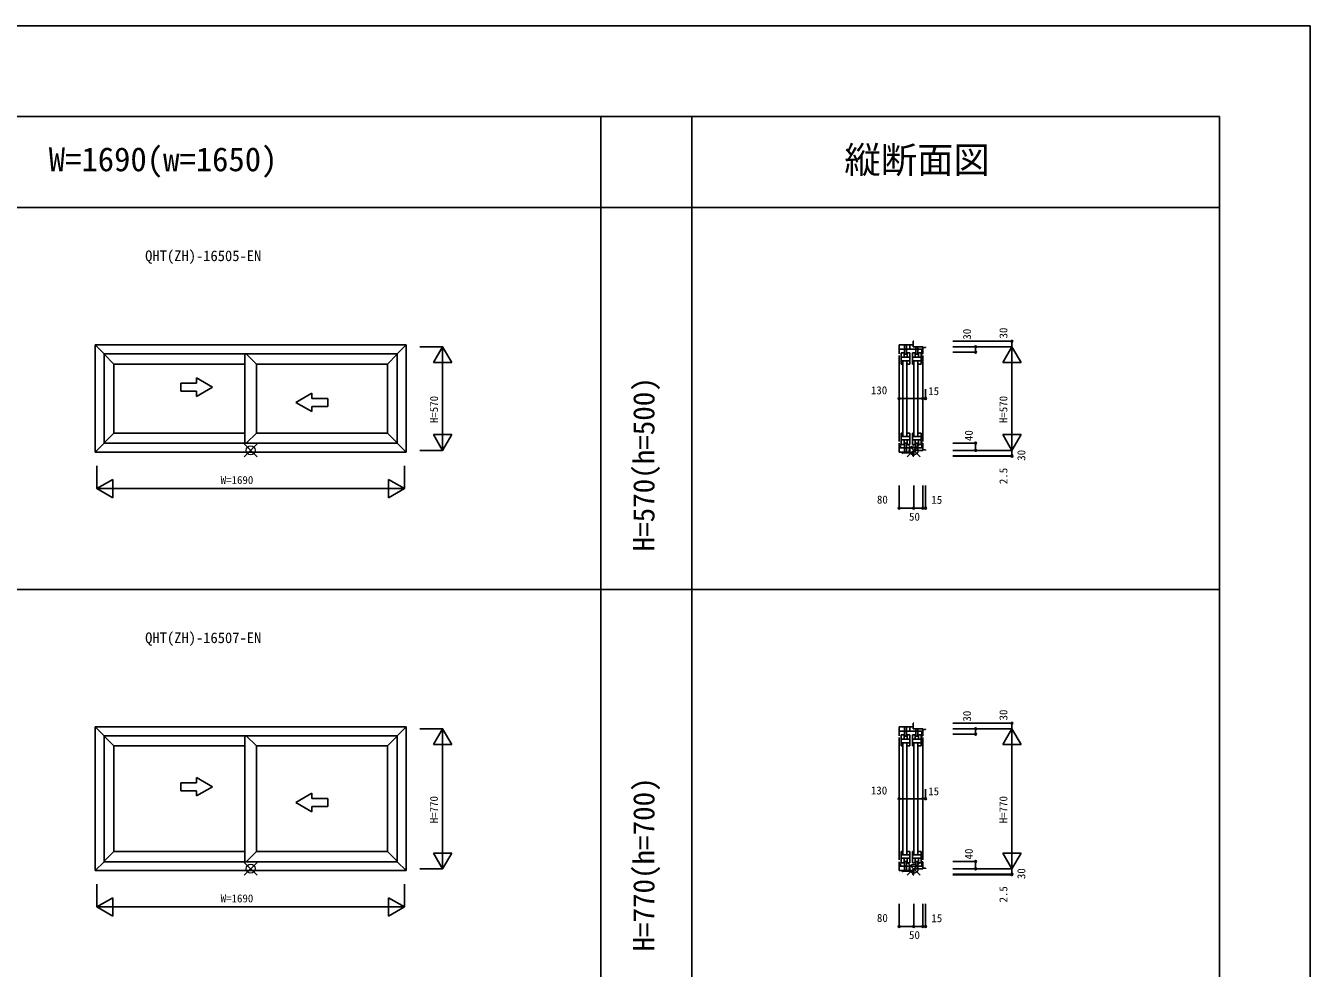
# Model space of a CAD drawing. Units: millimetres, scale not verified. Extents: x -13750 to 13750, y -10000 to 10000.
# Drawn here: x 6688 to 13750, y 4818 to 10000 of the extents above; entities that cross this region are included whole.
import ezdxf
from ezdxf.enums import TextEntityAlignment as Align

# ---------------------------------------------------------------- set-up
doc = ezdxf.new("R2010")
doc.units = ezdxf.units.MM
doc.header["$LTSCALE"] = 50
for name, color, linetype in [('0-0_0', 7, 'Continuous'), ('0-1_YKK_A1', 4, 'Continuous'), ('0-3_YKK_C1', 4, 'Continuous'), ('0-4_YKK_F1', 7, 'Continuous'), ('0-6_YKK_N1', 2, 'Continuous')]:
    doc.layers.add(name, color=color, linetype=linetype)
doc.layers.add('0-5_YKK_IN', color=1, linetype='Continuous', lineweight=18)
doc.styles.add('ＭＳ ゴシック', font='')
doc.styles.get('ＭＳ ゴシック').set_extended_font_data('MS Gothic')

msp = doc.modelspace()

# ---------------------------------------------------------------- linework, layer by layer
at = {"layer": '0-1_YKK_A1'}
for p, q in [((7070, 8245), (8780, 8245)), ((7070, 8245), (7070, 7655)), ((7070, 8245), (7119, 8196)), ((7119, 8196), (8731, 8196)), ((7119, 8196), (7119, 7704)), ((7119, 8194), (7173, 8140)), ((7893, 8196), (7893, 7704)), ((7957, 8140), (7901, 8196)), ((8731, 8194), (8677, 8140)), ((8780, 8245), (8731, 8196)), ((8731, 8196), (8731, 7704)), ((8780, 8245), (8780, 7655)), ((7173, 8140), (7893, 8140)), ((7173, 8140), (7173, 7760)), ((7957, 8140), (8677, 8140)), ((7957, 8140), (7957, 7760)), ((8677, 8140), (8677, 7760)), ((7715.65, 8012.81), (7628.05, 8063.39)), ((7628.05, 8034.71), (7628.05, 8063.39)), ((7540.45, 8034.71), (7540.45, 7990.91)), ((7628.05, 8034.71), (7540.45, 8034.71)), ((7540.45, 7990.91), (7628.05, 7990.91)), ((7715.65, 8012.81), (7628.05, 7962.24)), ((7628.05, 7962.24), (7628.05, 7990.91)), ((8173.25, 7929.19), (8260.85, 7979.77)), ((8260.85, 7951.09), (8260.85, 7979.77)), ((8173.25, 7929.19), (8260.85, 7878.62)), ((8260.85, 7951.09), (8348.45, 7951.09)), ((8348.45, 7951.09), (8348.45, 7907.29)), ((8348.45, 7907.29), (8260.85, 7907.29)), ((8260.85, 7878.62), (8260.85, 7907.29)), ((7070, 7655), (7119, 7704)), ((7119, 7706), (7173, 7760)), ((7119, 7704), (8731, 7704)), ((7173, 7760), (7893, 7760)), ((7901, 7704), (7957, 7760)), ((7957, 7760), (8677, 7760)), ((8731, 7706), (8677, 7760)), ((8780, 7655), (8731, 7704)), ((7070, 7655), (8780, 7655)), ((7070, 6145), (8780, 6145)), ((7070, 6145), (7070, 5355)), ((7070, 6145), (7119, 6096)), ((8780, 6145), (8731, 6096)), ((8780, 6145), (8780, 5355)), ((7119, 6096), (8731, 6096)), ((7119, 6096), (7119, 5404)), ((7119, 6094), (7173, 6040)), ((7893, 6096), (7893, 5404)), ((7957, 6040), (7901, 6096)), ((8731, 6094), (8677, 6040)), ((8731, 6096), (8731, 5404)), ((7173, 6040), (7893, 6040)), ((7173, 6040), (7173, 5460)), ((7957, 6040), (8677, 6040)), ((7957, 6040), (7957, 5460)), ((8677, 6040), (8677, 5460)), ((7715.65, 5816.2), (7628.05, 5866.78)), ((7628.05, 5838.1), (7628.05, 5866.78)), ((7540.45, 5838.1), (7540.45, 5794.3)), ((7628.05, 5838.1), (7540.45, 5838.1)), ((7540.45, 5794.3), (7628.05, 5794.3)), ((7715.65, 5816.2), (7628.05, 5765.62)), ((7628.05, 5765.62), (7628.05, 5794.3)), ((8173.25, 5729.19), (8260.85, 5779.77)), ((8173.25, 5729.19), (8260.85, 5678.62)), ((8260.85, 5751.09), (8260.85, 5779.77)), ((8260.85, 5751.09), (8348.45, 5751.09)), ((8348.45, 5751.09), (8348.45, 5707.29)), ((8348.45, 5707.29), (8260.85, 5707.29)), ((8260.85, 5678.62), (8260.85, 5707.29)), ((7119, 5406), (7173, 5460)), ((7173, 5460), (7893, 5460)), ((7901, 5404), (7957, 5460)), ((7957, 5460), (8677, 5460)), ((8731, 5406), (8677, 5460)), ((7070, 5355), (7119, 5404)), ((7119, 5404), (8731, 5404)), ((8780, 5355), (8731, 5404)), ((7070, 5355), (8780, 5355))]:
    msp.add_line(p, q, dxfattribs=at)
at = {"layer": '0-3_YKK_C1'}
for p, q in [((11567.5, 8235), (11567.5, 8265)), ((11567.5, 8265), (11570, 8265)), ((11490, 8196), (11490, 8245)), ((11490, 8245), (11567.5, 8245)), ((11490, 8221), (11620, 8221)), ((11501.7, 8202), (11516.7, 8202)), ((11501.7, 8140), (11501.7, 8202)), ((11516.7, 8177), (11516.7, 8202)), ((11519.7, 8245), (11519.7, 8221)), ((11519.7, 8194), (11519.7, 8221)), ((11519.7, 8194), (11530.7, 8194)), ((11530.7, 8245), (11530.7, 8221)), ((11530.7, 8194), (11530.7, 8221)), ((11533.7, 8177), (11533.7, 8202)), ((11533.7, 8202), (11548.7, 8202)), ((11548, 8245), (11548, 8221)), ((11548.7, 8158), (11548.7, 8202)), ((11563.7, 8202), (11578.7, 8202)), ((11563.7, 8140), (11563.7, 8202)), ((11620, 8235), (11567.5, 8235)), ((11578.7, 8177), (11578.7, 8202)), ((11581.7, 8235), (11581.7, 8221)), ((11581.7, 8194), (11581.7, 8221)), ((11581.7, 8194), (11592.7, 8194)), ((11592.7, 8235), (11592.7, 8221)), ((11592.7, 8194), (11592.7, 8221)), ((11595.7, 8177), (11595.7, 8202)), ((11595.7, 8202), (11610.7, 8202)), ((11610.7, 8158), (11610.7, 8202)), ((11613.7, 8196), (11613.7, 8221)), ((11620, 8196), (11613.7, 8196)), ((11620, 8196), (11620, 8235)), ((11635, 8231), (11620, 8231)), ((11635, 8231), (11635, 8235)), ((11490, 8186), (11490, 7714)), ((11501.7, 8177), (11548.7, 8177)), ((11501.7, 8158), (11548.7, 8158)), ((11501.7, 8140), (11509.2, 8140)), ((11509.2, 8154), (11509.2, 7746)), ((11529.4, 8140), (11548.2, 8140)), ((11531.2, 8154), (11531.2, 7746)), ((11548.2, 8140), (11548.2, 8158)), ((11563.7, 8177), (11610.7, 8177)), ((11563.7, 8158), (11610.7, 8158)), ((11563.7, 8140), (11571.2, 8140)), ((11571.2, 8154), (11571.2, 7746)), ((11591.4, 8140), (11610.2, 8140)), ((11593.2, 8154), (11593.2, 7746)), ((11610.2, 8140), (11610.2, 8158)), ((11620, 8186), (11620, 7714)), ((11490, 7704), (11490, 7655)), ((11497.3, 7692.87), (11490, 7697.98)), ((11501.7, 7760), (11509.2, 7760)), ((11501.7, 7760), (11501.7, 7698)), ((11501.7, 7742), (11548.7, 7742)), ((11501.7, 7723), (11548.7, 7723)), ((11501.7, 7698), (11516.7, 7698)), ((11516.7, 7723), (11516.7, 7698)), ((11519.7, 7705), (11519.7, 7679)), ((11530.7, 7705), (11519.7, 7705)), ((11529.4, 7760), (11548.2, 7760)), ((11530.7, 7705), (11530.7, 7679)), ((11533.7, 7723), (11533.7, 7698)), ((11533.7, 7698), (11548.7, 7698)), ((11548.2, 7760), (11548.2, 7742)), ((11548.7, 7742), (11548.7, 7698)), ((11563.7, 7760), (11571.2, 7760)), ((11563.7, 7760), (11563.7, 7698)), ((11563.7, 7742), (11610.7, 7742)), ((11563.7, 7723), (11610.7, 7723)), ((11563.7, 7698), (11578.7, 7698)), ((11578.7, 7723), (11578.7, 7698)), ((11581.7, 7705), (11581.7, 7679)), ((11592.7, 7705), (11581.7, 7705)), ((11591.4, 7760), (11610.2, 7760)), ((11592.7, 7705), (11592.7, 7679)), ((11595.7, 7723), (11595.7, 7698)), ((11595.7, 7698), (11610.7, 7698)), ((11610.2, 7760), (11610.2, 7742)), ((11610.7, 7742), (11610.7, 7698)), ((11613.7, 7704), (11613.7, 7679)), ((11620, 7704), (11613.7, 7704)), ((11620, 7704), (11620, 7665)), ((11620, 7679), (11490, 7679)), ((11570, 7655), (11490, 7655)), ((11497.3, 7692.87), (11497.3, 7679)), ((11506.1, 7649.4), (11506.1, 7655)), ((11510.7, 7649.4), (11506.1, 7649.4)), ((11509.2, 7651.2), (11509.2, 7655)), ((11519.7, 7679), (11519.7, 7655)), ((11530.7, 7679), (11530.7, 7655)), ((11548, 7679), (11548, 7655)), ((11567.29, 7632.5), (11564.7, 7634.31)), ((11567.29, 7632.5), (11571, 7632.5)), ((11581.7, 7679), (11581.7, 7665)), ((11592.7, 7679), (11592.7, 7665)), ((11620, 7669), (11635, 7669)), ((11635, 7665), (11635, 7669)), ((11490, 6096), (11490, 6145)), ((11490, 6145), (11567.5, 6145)), ((11519.7, 6145), (11519.7, 6121)), ((11530.7, 6145), (11530.7, 6121)), ((11548, 6145), (11548, 6121)), ((11567.5, 6135), (11567.5, 6165)), ((11567.5, 6165), (11570, 6165)), ((11490, 6121), (11620, 6121)), ((11490, 6086), (11490, 5414)), ((11501.7, 6102), (11516.7, 6102)), ((11501.7, 6040), (11501.7, 6102)), ((11501.7, 6077), (11548.7, 6077)), ((11516.7, 6077), (11516.7, 6102)), ((11519.7, 6094), (11519.7, 6121)), ((11519.7, 6094), (11530.7, 6094)), ((11530.7, 6094), (11530.7, 6121)), ((11533.7, 6077), (11533.7, 6102)), ((11533.7, 6102), (11548.7, 6102)), ((11548.7, 6058), (11548.7, 6102)), ((11563.7, 6102), (11578.7, 6102)), ((11563.7, 6040), (11563.7, 6102)), ((11563.7, 6077), (11610.7, 6077)), ((11620, 6135), (11567.5, 6135)), ((11578.7, 6077), (11578.7, 6102)), ((11581.7, 6135), (11581.7, 6121)), ((11581.7, 6094), (11581.7, 6121)), ((11581.7, 6094), (11592.7, 6094)), ((11592.7, 6135), (11592.7, 6121)), ((11592.7, 6094), (11592.7, 6121)), ((11595.7, 6077), (11595.7, 6102)), ((11595.7, 6102), (11610.7, 6102)), ((11610.7, 6058), (11610.7, 6102)), ((11613.7, 6096), (11613.7, 6121)), ((11620, 6096), (11613.7, 6096)), ((11620, 6096), (11620, 6135)), ((11635, 6131), (11620, 6131)), ((11620, 6086), (11620, 5414)), ((11635, 6131), (11635, 6135)), ((11501.7, 6058), (11548.7, 6058)), ((11501.7, 6040), (11509.2, 6040)), ((11509.2, 6054), (11509.2, 5446)), ((11529.4, 6040), (11548.2, 6040)), ((11531.2, 6054), (11531.2, 5446)), ((11548.2, 6040), (11548.2, 6058)), ((11563.7, 6058), (11610.7, 6058)), ((11563.7, 6040), (11571.2, 6040)), ((11571.2, 6054), (11571.2, 5446)), ((11591.4, 6040), (11610.2, 6040)), ((11593.2, 6054), (11593.2, 5446)), ((11610.2, 6040), (11610.2, 6058)), ((11501.7, 5460), (11509.2, 5460)), ((11501.7, 5460), (11501.7, 5398)), ((11501.7, 5442), (11548.7, 5442)), ((11529.4, 5460), (11548.2, 5460)), ((11548.2, 5460), (11548.2, 5442)), ((11548.7, 5442), (11548.7, 5398)), ((11563.7, 5460), (11571.2, 5460)), ((11563.7, 5460), (11563.7, 5398)), ((11563.7, 5442), (11610.7, 5442)), ((11591.4, 5460), (11610.2, 5460)), ((11610.2, 5460), (11610.2, 5442)), ((11610.7, 5442), (11610.7, 5398)), ((11490, 5404), (11490, 5355)), ((11497.3, 5392.87), (11490, 5397.98)), ((11620, 5379), (11490, 5379)), ((11497.3, 5392.87), (11497.3, 5379)), ((11501.7, 5423), (11548.7, 5423)), ((11501.7, 5398), (11516.7, 5398)), ((11516.7, 5423), (11516.7, 5398)), ((11519.7, 5405), (11519.7, 5379)), ((11530.7, 5405), (11519.7, 5405)), ((11519.7, 5379), (11519.7, 5355)), ((11530.7, 5405), (11530.7, 5379)), ((11530.7, 5379), (11530.7, 5355)), ((11533.7, 5423), (11533.7, 5398)), ((11533.7, 5398), (11548.7, 5398)), ((11548, 5379), (11548, 5355)), ((11563.7, 5423), (11610.7, 5423)), ((11563.7, 5398), (11578.7, 5398)), ((11578.7, 5423), (11578.7, 5398)), ((11581.7, 5405), (11581.7, 5379)), ((11592.7, 5405), (11581.7, 5405)), ((11581.7, 5379), (11581.7, 5365)), ((11592.7, 5405), (11592.7, 5379)), ((11592.7, 5379), (11592.7, 5365)), ((11595.7, 5423), (11595.7, 5398)), ((11595.7, 5398), (11610.7, 5398)), ((11613.7, 5404), (11613.7, 5379)), ((11620, 5404), (11613.7, 5404)), ((11620, 5404), (11620, 5365)), ((11620, 5369), (11635, 5369)), ((11635, 5365), (11635, 5369)), ((11570, 5355), (11490, 5355)), ((11506.1, 5349.4), (11506.1, 5355)), ((11510.7, 5349.4), (11506.1, 5349.4)), ((11509.2, 5351.2), (11509.2, 5355)), ((11567.29, 5332.5), (11564.7, 5334.31)), ((11567.29, 5332.5), (11571, 5332.5))]:
    msp.add_line(p, q, dxfattribs=at)
for points in [[(11509.2, 7651.2), (11564.7, 7651.2), (11564.7, 7634.31)], [(11570, 7635), (11570, 7665), (11620, 7665)], [(11509.2, 5351.2), (11564.7, 5351.2), (11564.7, 5334.31)], [(11570, 5335), (11570, 5365), (11620, 5365)]]:
    msp.add_lwpolyline(points, dxfattribs=at)
at = {"layer": '0-4_YKK_F1'}
for p, q in [((-13750, 10000), (13750, 10000)), ((13750, -10000), (13750, 10000)), ((-13750, 9500), (13250, 9500)), ((9850, -10000), (9850, 9500)), ((10350, -10000), (10350, 9500)), ((13250, -10000), (13250, 9500)), ((-13750, 9000), (13250, 9000)), ((-13750, 6900), (13250, 6900))]:
    msp.add_line(p, q, dxfattribs=at)
at = {"layer": '0-5_YKK_IN'}
for p, q in [((7889.64, 7700.36), (7960.36, 7629.64)), ((7889.64, 7629.64), (7960.36, 7700.36)), ((11534.64, 7700.36), (11605.36, 7629.64)), ((11534.64, 7629.64), (11605.36, 7700.36)), ((7889.64, 5400.36), (7960.36, 5329.64)), ((7889.64, 5329.64), (7960.36, 5400.36)), ((11534.64, 5400.36), (11605.36, 5329.64)), ((11534.64, 5329.64), (11605.36, 5400.36))]:
    msp.add_line(p, q, dxfattribs=at)
for centre in [(7925, 7665), (11570, 7665), (7925, 5365), (11570, 5365)]:
    msp.add_circle(centre, 25, dxfattribs=at)
at = {"layer": '0-6_YKK_N1'}
for p, q in [((11785, 8265), (12110, 8265)), ((12110, 7635), (12110, 8265)), ((8855, 8235), (8980, 8235)), ((8980, 8235), (8980, 7665)), ((11785, 8235), (12110, 8235)), ((11785, 8205), (11910, 8205)), ((11910, 8205), (11910, 8235)), ((12060, 8148.4), (12110, 8235)), ((12110, 8235), (12160, 8148.4)), ((8930, 8148.4), (9030, 8148.4)), ((12060, 8148.4), (12160, 8148.4)), ((11490, 7950), (11490, 8002)), ((11620, 7950), (11620, 8002)), ((11635, 7950), (11635, 8002)), ((11620, 7950), (11490, 7950)), ((11635, 7950), (11620, 7950)), ((8930, 7751.6), (9030, 7751.6)), ((11785, 7705), (11910, 7705)), ((11910, 7665), (11910, 7705)), ((12060, 7751.6), (12160, 7751.6)), ((8855, 7665), (8980, 7665)), ((11785, 7665), (12110, 7665)), ((11785, 7635), (12110, 7635)), ((11785, 7632.5), (12109.98, 7632.5)), ((12109.98, 7632.5), (12109.98, 7635)), ((7166.6, 7505), (7080, 7455)), ((7166.6, 7505), (7166.6, 7405)), ((8683.4, 7505), (8683.4, 7405)), ((8683.4, 7505), (8770, 7455)), ((7080, 7455), (8770, 7455)), ((11490, 7472.5), (11490, 7347.5)), ((11570, 7472.5), (11570, 7347.5)), ((11570, 7472.5), (11570, 7347.5)), ((11620, 7472.5), (11620, 7347.5)), ((11635, 7472.5), (11635, 7347.5)), ((11490, 7347.5), (11635, 7347.5)), ((11785, 6165), (12110, 6165)), ((12110, 5335), (12110, 6165)), ((8855, 6135), (8980, 6135)), ((8980, 6135), (8980, 5365)), ((11785, 6135), (12110, 6135)), ((11785, 6105), (11910, 6105)), ((11910, 6105), (11910, 6135)), ((12060, 6048.4), (12110, 6135)), ((12110, 6135), (12160, 6048.4)), ((8930, 6048.4), (9030, 6048.4)), ((12060, 6048.4), (12160, 6048.4)), ((11490, 5750), (11490, 5802)), ((11620, 5750), (11620, 5802)), ((11635, 5750), (11635, 5802)), ((11620, 5750), (11490, 5750)), ((11635, 5750), (11620, 5750)), ((8930, 5451.6), (9030, 5451.6)), ((12060, 5451.6), (12160, 5451.6)), ((11785, 5405), (11910, 5405)), ((11910, 5365), (11910, 5405)), ((8855, 5365), (8980, 5365)), ((11785, 5365), (12110, 5365)), ((11785, 5335), (12110, 5335)), ((11785, 5332.5), (12109.98, 5332.5)), ((12109.98, 5332.5), (12109.98, 5335)), ((7166.6, 5205), (7080, 5155)), ((7166.6, 5205), (7166.6, 5105)), ((8683.4, 5205), (8683.4, 5105)), ((8683.4, 5205), (8770, 5155)), ((11490, 5172.5), (11490, 5047.5)), ((11570, 5172.5), (11570, 5047.5)), ((11570, 5172.5), (11570, 5047.5)), ((11620, 5172.5), (11620, 5047.5)), ((11635, 5172.5), (11635, 5047.5)), ((7080, 5155), (8770, 5155)), ((11490, 5047.5), (11635, 5047.5))]:
    msp.add_line(p, q, dxfattribs=at)
for points in [[(8930, 8148.4), (8980, 8235), (9030, 8148.4)], [(8930, 7751.6), (8980, 7665), (9030, 7751.6)], [(12060, 7751.6), (12110, 7665), (12160, 7751.6)], [(7080, 7580), (7080, 7455), (7166.6, 7405)], [(8770, 7580), (8770, 7455), (8683.4, 7405)], [(8930, 6048.4), (8980, 6135), (9030, 6048.4)], [(8930, 5451.6), (8980, 5365), (9030, 5451.6)], [(12060, 5451.6), (12110, 5365), (12160, 5451.6)], [(7080, 5280), (7080, 5155), (7166.6, 5105)], [(8770, 5280), (8770, 5155), (8683.4, 5105)]]:
    msp.add_lwpolyline(points, dxfattribs=at)
for centre in [(12110, 8265), (11910, 8235), (11910, 8205), (11490, 7950), (11620, 7950), (11635, 7950), (11910, 7705), (11910, 7665), (12110, 7635), (12110, 7632.5), (11490, 7347.5), (11570, 7347.5), (11620, 7347.5), (11635, 7347.5), (12110, 6165), (11910, 6135), (11910, 6105), (11490, 5750), (11620, 5750), (11635, 5750), (11910, 5405), (11910, 5365), (12110, 5335), (12110, 5332.5), (11490, 5047.5), (11570, 5047.5), (11620, 5047.5), (11635, 5047.5)]:
    msp.add_circle(centre, 5, dxfattribs=at)

# ---------------------------------------------------------------- texts
at = {"layer": '0-0_0', "color": 3, "style": 'ＭＳ ゴシック'}
for s, height, p in [('W=1690(w=1650)', 132, (6815, 9160)), ('縦断面図', 146.6, (11188.48, 9144.81))]:
    msp.add_text(s, height=height, dxfattribs=at).set_placement(p, align=Align.BOTTOM_LEFT)
at = {"layer": '0-0_0', "style": 'ＭＳ ゴシック'}
for s, p in [('QHT(ZH)-16505-EN', (7345, 8688)), ('QHT(ZH)-16507-EN', (7345, 6588))]:
    msp.add_text(s, height=58.65, dxfattribs=at).set_placement(p, align=Align.BOTTOM_LEFT)
at = {"layer": '0-0_0', "color": 3, "style": 'ＭＳ ゴシック'}
for s, p in [('H=570(h=500)', (10180, 7110)), ('H=770(h=700)', (10180, 4910))]:
    msp.add_text(s, height=117.3, rotation=90, dxfattribs=at).set_placement(p, align=Align.BOTTOM_LEFT)
at = {"layer": '0-6_YKK_N1', "style": 'ＭＳ ゴシック'}
for s, p in [('30', (12098, 8280.26)), ('30', (11898, 8273.9)), ('H=570', (8968, 7815)), ('H=570', (12098, 7815)), ('40', (11907.86, 7716.21)), ('30', (12196.53, 7608)), ('2.5', (12098, 7479.54)), ('30', (11898, 6173.9)), ('30', (12098, 6180.26)), ('H=770', (8968, 5615)), ('H=770', (12098, 5615)), ('40', (11907.86, 5416.21)), ('30', (12196.53, 5308)), ('2.5', (12098, 5179.54))]:
    msp.add_text(s, height=43.99, rotation=90, dxfattribs=at).set_placement(p, align=Align.BOTTOM_LEFT)
for s, p in [('130', (11334.38, 7960.25)), ('15', (11649.72, 7955.85)), ('W=1690', (7760, 7467)), ('80', (11367.62, 7359.5)), ('15', (11666.74, 7358.18)), ('50', (11544.16, 7265.38)), ('130', (11334.38, 5760.25)), ('15', (11649.72, 5755.85)), ('W=1690', (7760, 5167)), ('80', (11367.62, 5059.5)), ('15', (11666.74, 5058.18)), ('50', (11544.16, 4965.38))]:
    msp.add_text(s, height=43.99, dxfattribs=at).set_placement(p, align=Align.BOTTOM_LEFT)

doc.saveas('drawing.dxf')
